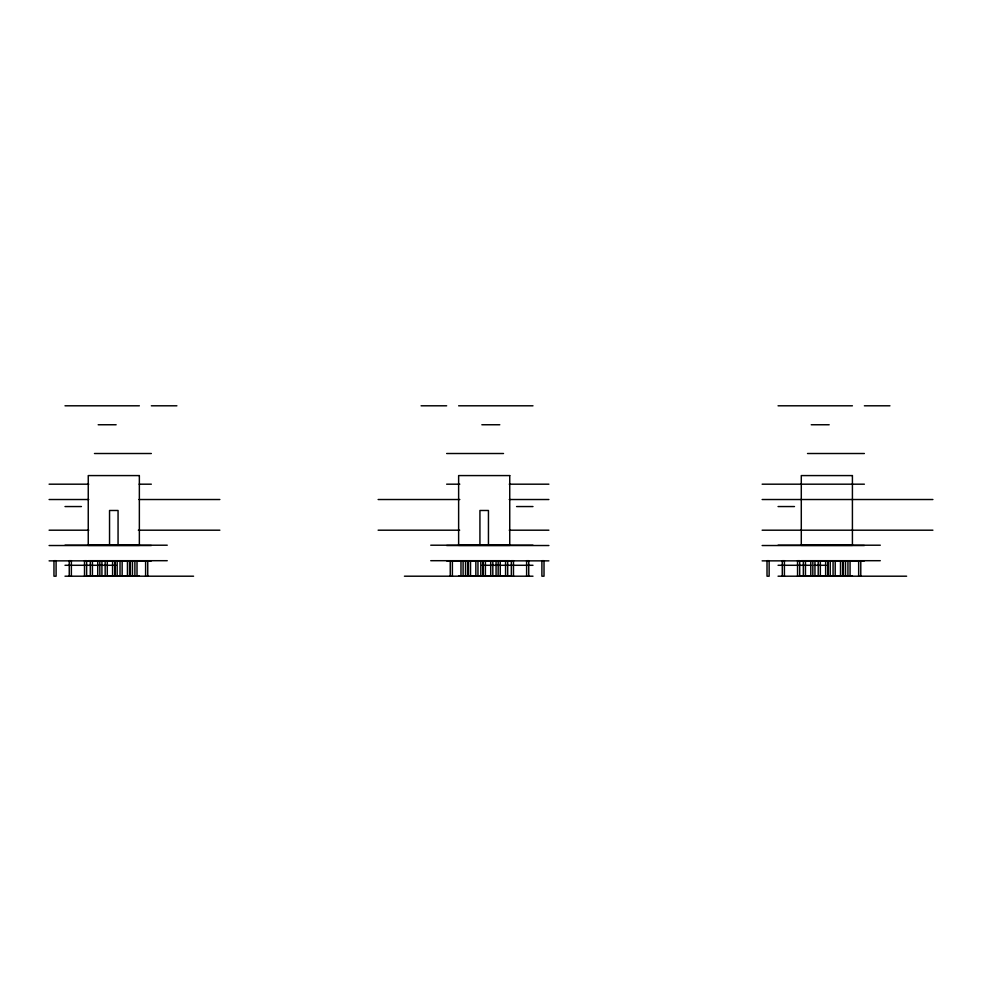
<?xml version="1.0" encoding="UTF-8"?>
<svg xmlns="http://www.w3.org/2000/svg" width="982" height="982" viewBox="0 0 982 982"><rect width="100%" height="100%" fill="white"/><g stroke="black" fill="none" stroke-linecap="round" stroke-linejoin="round"><path stroke-width="1.47" d="M65.008 405.799L139.358 405.799M151.338 405.799L176.895 405.799M421.094 405.799L446.65 405.799M458.631 405.799L532.981 405.799M778.063 405.799L852.413 405.799M864.381 405.799L889.938 405.799M98.188 424.752L116.134 424.752M481.855 424.752L499.789 424.752M811.242 424.752L829.176 424.752M94.468 453.512L151.338 453.512M446.65 453.512L503.521 453.512M807.511 453.512L864.381 453.512M49.1 484.187L88.773 484.187M139.125 484.187L151.338 484.187M446.65 484.187L459.809 484.187M509.216 484.187L548.889 484.187M762.142 484.187L864.381 484.187M49.1 499.519L88.773 499.519M138.978 499.519L219.858 499.519M378.131 499.519L459.809 499.519M509.216 499.519L548.889 499.519M762.142 499.519L932.9 499.519M65.008 506.552L81.432 506.552M516.557 506.552L532.981 506.552M778.063 506.552L794.475 506.552M49.1 530.194L88.773 530.194M138.327 530.194L219.858 530.194M378.131 530.194L459.662 530.194M509.216 530.194L548.889 530.194M762.142 530.194L932.9 530.194M65.008 545.206L167.247 545.206M430.742 545.206L532.981 545.206M778.063 545.206L880.289 545.206M49.1 545.526L151.338 545.526M446.65 545.526L548.889 545.526M762.142 545.526L864.381 545.526M88.245 560.697L167.247 560.697M430.742 560.697L509.744 560.697M801.287 560.697L880.289 560.697M49.1 560.857L151.338 560.857M446.65 560.857L548.889 560.857M762.142 560.857L864.381 560.857M65.008 565.288L116.134 565.288M481.855 565.288L532.981 565.288M778.063 565.288L811.132 565.288M814.139 565.288L826.169 565.288M88.245 576.041L139.358 576.041M458.631 576.041L509.744 576.041M801.287 576.041L852.413 576.041M65.008 576.201L193.564 576.201M404.424 576.201L532.981 576.201M778.063 576.201L906.619 576.201M860.784 560.697L860.784 576.201M858.661 560.697L858.661 576.201M850.068 560.697L850.068 576.201M847.932 560.697L847.932 576.201M845.514 560.697L845.514 576.201M843.378 560.697L843.378 576.201M842.63 560.697L842.63 576.201M840.506 560.697L840.506 576.201M835.203 560.697L835.203 576.201M833.067 560.697L833.067 576.201M830.232 560.697L830.232 576.201M828.108 560.697L828.108 576.201M827.765 560.697L827.765 576.201M825.641 560.697L825.641 576.201M820.338 560.697L820.338 576.201M818.202 560.697L818.202 576.201M814.962 560.697L814.962 576.201M812.838 560.697L812.838 576.201M810.776 560.697L810.776 576.201M805.461 560.697L805.461 576.201M803.337 560.697L803.337 576.201M799.692 576.201L799.692 560.697L797.556 560.697L797.556 576.201M784.409 576.201L784.409 560.697L782.286 560.697L782.286 576.201M528.746 576.201L528.746 560.697L526.622 560.697L526.622 576.201M513.476 576.201L513.476 560.697L511.34 560.697L511.34 576.201M507.694 560.697L507.694 576.201M505.57 560.697L505.57 576.201M500.268 560.697L500.268 576.201M498.193 560.697L498.132 576.201M496.07 560.697L496.07 576.201M492.829 560.697L492.829 576.201M490.705 560.697L490.705 576.201M488.447 545.366L488.447 510.48L479.928 510.48L479.928 545.366M485.39 560.697L485.39 576.201M483.267 560.697L483.267 576.201M482.923 560.697L482.923 576.201M480.799 560.697L480.799 576.201M477.964 560.697L477.964 576.201M475.84 560.697L475.84 576.201M470.525 560.697L470.525 576.201M468.402 560.697L468.402 576.201M467.653 560.697L467.653 576.201M465.529 560.697L465.529 576.201M463.099 560.697L463.099 576.201M460.975 560.697L460.975 576.201M452.383 560.697L452.383 576.201M450.247 560.697L450.247 576.201M147.742 560.697L147.742 576.201M145.606 560.697L145.606 576.201M137.014 560.697L137.014 576.201M134.89 560.697L134.89 576.201M132.46 560.697L132.46 576.201M130.336 560.697L130.336 576.201M129.587 560.697L129.587 576.201M127.451 560.697L127.451 576.201M122.149 560.697L122.149 576.201M120.025 560.697L120.025 576.201M118.061 545.366L118.061 510.48L109.542 510.48L109.542 545.366M117.189 560.697L117.189 576.201M115.066 560.697L115.066 576.201M114.722 560.697L114.722 576.201M112.586 560.697L112.586 576.201M107.284 560.697L107.284 576.201M105.16 560.697L105.16 576.201M101.919 560.697L101.919 576.201M99.783 560.697L99.857 576.201M97.721 560.697L97.721 576.201M92.418 560.697L92.418 576.201M90.295 560.697L90.295 576.201M86.637 576.201L86.637 560.697L84.513 560.697L84.513 576.201M71.367 576.201L71.367 560.697L69.243 560.697L69.243 576.201M139.358 475.583L88.245 475.583L88.245 545.366L139.358 545.366L139.358 475.583M509.744 475.583L458.631 475.583L458.631 545.366L509.744 545.366L509.744 475.583M852.413 475.583L801.287 475.583L801.287 545.366L852.413 545.366L852.413 475.583M56.097 560.697L53.961 560.697L53.961 576.201L56.097 576.201L56.097 560.697M544.016 560.697L541.892 560.697L541.892 576.201L544.016 576.201L544.016 560.697M769.139 560.697L767.016 560.697L767.016 576.201L769.139 576.201L769.139 560.697"/></g></svg>
